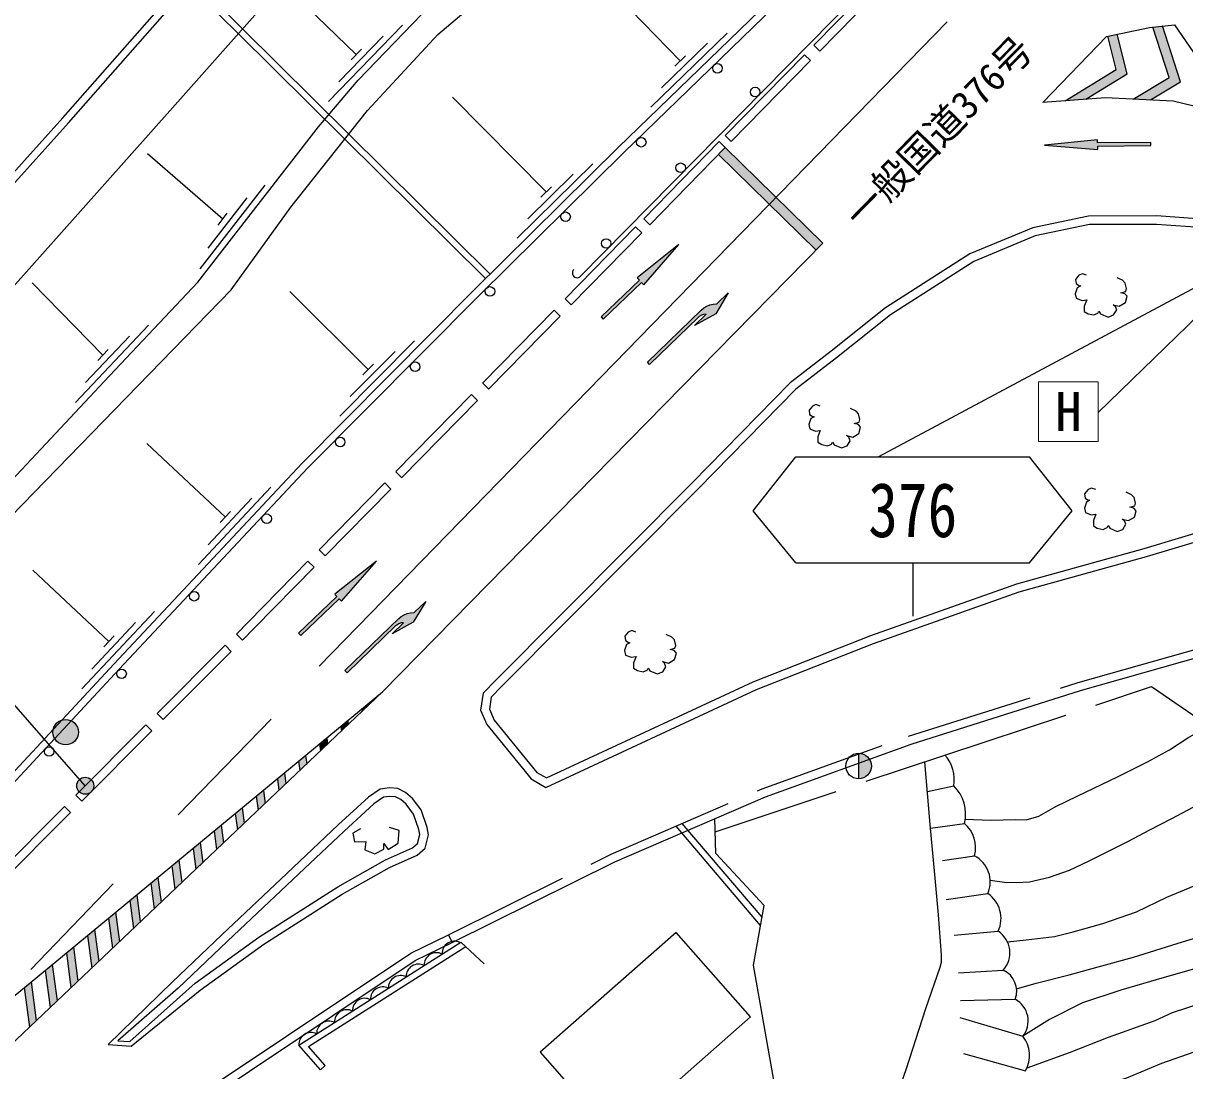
# Model space of a CAD drawing. Units: millimetres at full size, sheet at 1:1000; details may follow other scales. Extents: x 40000 to 680000, y 20000 to 380000.
# Drawn here: x 161694 to 216388, y 263549 to 312850 of the extents above; entities that cross this region are included whole.
import ezdxf
from ezdxf.enums import TextEntityAlignment as Align

# ---------------------------------------------------------------- set-up
doc = ezdxf.new("R2010")
doc.units = ezdxf.units.MM
doc.header["$LTSCALE"] = 1000
doc.linetypes.add('DASHED', pattern=[7.5, 6, -1.5])
for name, color, linetype, lineweight in [('M-BGD', 7, 'Continuous', 25), ('M-STR-HTXT', 7, 'Continuous', 13), ('M-STR-STRC', 7, 'Continuous', 25)]:
    doc.layers.add(name, color=color, linetype=linetype, lineweight=lineweight)
doc.layers.add('M-BMK-HTXT', color=7, linetype='Continuous')
doc.styles.add('ＭＳ ゴシック', font='')
doc.styles.get('ＭＳ ゴシック').set_extended_font_data('MS Gothic')

msp = doc.modelspace()

# ---------------------------------------------------------------- hatches: boundary and pattern name
at = {"layer": 'M-BGD'}
for points in [[(163092, 279485, -0.41421), (163692, 280085, -0.41421), (164292, 279485, -1)], [(201030, 277292, 0.41421), (201630, 277892, 0.41421), (201030, 278492)]]:
    msp.add_hatch(color=256, dxfattribs=at).paths.add_polyline_path(points)
at = {"layer": 'M-STR-STRC'}
for points in [[(213681, 310465), (213205, 312329), (212764, 312236), (213163, 310675), (210751, 309200), (211726, 309269)], [(216188, 310087), (215341, 312721), (214884, 312671), (215650, 310289), (213958, 309274), (214771, 309237)], [(194754, 306996), (197142, 304655), (199343, 302496), (199022, 302181), (196828, 304333), (194439, 306675)], [(209787, 307114), (212289, 306914), (212288, 307065), (214788, 307090), (214786, 307240), (212286, 307215), (212284, 307365)], [(192563, 302437), (190604, 300869), (190708, 300760), (188904, 299029), (189008, 298921), (190812, 300652), (190917, 300544)], [(194891, 300159), (194352, 299638), (194331, 299638), (194174, 299625), (194023, 299590), (193877, 299530), (193742, 299451), (193622, 299351), (191085, 296902), (191189, 296794), (193473, 299000), (193528, 299045), (193626, 299104), (193734, 299140), (193847, 299152), (193308, 298631), (194308, 299179)], [(178328, 287533), (176363, 285972), (176467, 285863), (174656, 284139), (174760, 284030), (176570, 285754), (176674, 285646)], [(180645, 285642), (180106, 285122), (180086, 285121), (179929, 285108), (179777, 285073), (179632, 285013), (179497, 284934), (179377, 284834), (176840, 282385), (176944, 282278), (179228, 284483), (179283, 284528), (179381, 284587), (179489, 284623), (179602, 284635), (179063, 284114), (180062, 284663)], [(177980, 280773), (177970, 280845), (177639, 280571), (177653, 280464)], [(177000, 279844), (176977, 280025), (176645, 279752), (176674, 279535)], [(176021, 278915), (175983, 279205), (175652, 278932), (175694, 278606)], [(174989, 278386), (174658, 278113), (174715, 277676), (175041, 277986)], [(164277, 276748, -1), (164952, 277178, -1)], [(173995, 277566), (173664, 277293), (173735, 276747), (174062, 277057)], [(173002, 276747), (172670, 276473), (172756, 275818), (173082, 276128)], [(172008, 275927), (171676, 275654), (171777, 274889), (172103, 275199)], [(171014, 275107), (170683, 274834), (170797, 273960), (171124, 274270)], [(170020, 274288), (169689, 274015), (169818, 273031), (170144, 273341)], [(169026, 273468), (168695, 273195), (168838, 272102), (169165, 272412)], [(168033, 272649), (167701, 272376), (167859, 271173), (168185, 271482)], [(167039, 271829), (166708, 271556), (166879, 270244), (167206, 270553)], [(166045, 271010), (165714, 270736), (165900, 269315), (166227, 269624)], [(165051, 270190), (164720, 269917), (164921, 268385), (165247, 268695)], [(164058, 269370), (163726, 269097), (163941, 267456), (164268, 267766)], [(163064, 268552), (162732, 268280), (162962, 266527), (163288, 266837)], [(162070, 267735), (161738, 267462), (161982, 265598), (162309, 265908)]]:
    msp.add_hatch(color=256, dxfattribs=at).paths.add_polyline_path(points)

# ---------------------------------------------------------------- linework, layer by layer
at = {"layer": 'M-BGD'}
for p, q in [((187937, 300940), (217368, 330829)), ((192622, 311075), (189024, 314786)), ((198917, 311813), (202037, 314995)), ((199203, 311533), (202323, 314715)), ((177378, 311379), (174326, 314333)), ((171821, 312360), (183465, 300831)), ((172020, 312585), (183679, 301042)), ((176071, 309166), (179548, 312759)), ((191246, 308904), (194835, 312385)), ((176551, 310093), (178637, 312249)), ((191755, 309816), (193908, 311904)), ((199203, 311533), (198917, 311813)), ((177135, 311128), (177622, 311631)), ((192371, 310832), (192874, 311319)), ((194751, 307564), (198483, 311370)), ((198768, 311090), (198483, 311370)), ((195036, 307284), (198768, 311090)), ((186316, 304911), (181914, 309370)), ((195036, 307284), (194751, 307564)), ((190911, 303649), (194469, 307276)), ((191197, 303369), (194754, 306996)), ((194754, 306996), (194469, 307276)), ((171085, 303627), (167552, 306702)), ((184959, 302727), (188517, 306240)), ((185460, 303643), (187595, 305751)), ((170027, 301284), (173091, 305235)), ((186067, 304665), (186565, 305157)), ((170403, 302258), (172241, 304628)), ((170871, 303350), (171300, 303904)), ((190911, 303649), (191197, 303369)), ((187214, 299879), (190531, 303261)), ((190531, 303261), (190817, 302981)), ((187498, 299596), (190817, 302981)), ((165445, 297235), (162110, 300634)), ((177936, 296555), (174248, 300221)), ((187219, 299874), (187502, 299592)), ((183327, 295914), (186689, 299343)), ((186689, 299343), (186972, 299061)), ((164163, 295006), (167599, 298639)), ((183610, 295632), (186972, 299061)), ((164632, 295939), (166694, 298119)), ((176599, 294359), (180124, 297905)), ((165204, 296981), (165686, 297489)), ((177092, 295280), (179207, 297407)), ((177690, 296307), (178183, 296803)), ((183331, 295910), (183615, 295628)), ((179241, 291747), (182802, 295379)), ((182802, 295379), (183085, 295096)), ((179524, 291465), (183085, 295096)), ((171212, 289608), (167519, 293068)), ((179245, 291743), (179528, 291461)), ((169941, 287373), (173359, 291022)), ((175628, 288064), (178716, 291212)), ((178716, 291212), (178999, 290929)), ((170405, 288308), (172456, 290497)), ((175912, 287781), (178999, 290929)), ((170973, 289352), (171451, 289863)), ((175633, 288059), (175916, 287777)), ((175103, 287528), (175386, 287246)), ((165729, 283755), (162154, 287105)), ((164458, 281521), (167876, 285170)), ((164923, 282456), (166974, 284645)), ((165490, 283500), (165969, 284011)), ((171735, 284103), (172018, 283820)), ((168000, 280357), (171205, 283572)), ((171205, 283572), (171488, 283289)), ((168283, 280075), (171488, 283289)), ((168000, 280357), (168283, 280075)), ((164171, 276518), (167470, 279826)), ((164454, 276235), (167753, 279544)), ((167470, 279826), (167753, 279544)), ((201030, 278492), (201030, 277292)), ((204268, 276700), (205512, 276957)), ((164171, 276518), (164454, 276235)), ((159992, 272328), (163641, 275987)), ((160275, 272046), (163924, 275704)), ((163641, 275987), (163924, 275704)), ((196481, 270776), (192720, 275186)), ((204417, 274961), (206011, 275192)), ((196414, 270393), (192432, 275061)), ((204980, 273449), (206487, 273672)), ((205153, 271607), (207113, 271885)), ((181714, 269950), (181891, 269592)), ((205525, 269935), (207600, 270121)), ((182301, 269606), (183406, 268588)), ((205727, 268165), (207837, 268281)), ((205822, 266848), (208404, 266913)), ((205799, 266056), (208764, 265172)), ((165697, 264783), (166770, 264708)), ((205971, 264364), (208889, 263549)), ((175688, 263597), (175913, 263796))]:
    msp.add_line(p, q, dxfattribs=at)
at = {"layer": 'M-BGD', "linetype": 'DASHED'}
for p, q in [((169905, 314678), (172020, 312585)), ((169694, 314465), (171821, 312359))]:
    msp.add_line(p, q, dxfattribs=at)
at = {"layer": 'M-BGD'}
for points in [[(141157, 272650), (147997, 278242), (157936, 287930), (165509, 295993), (169923, 300660), (175594, 307973), (177459, 310168), (180466, 313276), (188525, 320264), (193346, 324669), (199510, 330897), (204601, 336326), (214079, 345324)], [(142137, 271607), (148593, 276932), (152726, 281051), (160022, 288544), (166007, 294677), (171485, 300299), (174300, 304187), (177897, 308741), (181211, 312317), (189480, 319320), (194209, 323676), (198841, 328425), (202477, 332457), (205542, 335778), (210834, 340649), (215895, 345322)], [(138195, 275803), (145388, 282638), (155022, 293492), (161202, 300434), (168720, 308863), (174597, 315489), (179283, 320186), (184958, 325213), (193569, 333903), (199481, 339868), (205143, 345033)], [(147821, 265556), (155174, 271210), (158099, 273731), (166219, 282450), (175080, 291908), (183171, 300048), (189970, 306762), (197575, 314137), (201866, 318211), (207807, 323752), (209061, 325007)], [(154569, 271186), (154953, 271481), (157856, 273984), (165963, 282689), (174828, 292151), (182924, 300296), (189725, 307012), (197332, 314390), (201626, 318466), (207564, 324004), (208814, 325255)], [(142326, 284902), (154662, 298518), (163560, 308393), (169049, 314639)], [(142586, 284667), (154921, 298284), (163821, 308160), (169300, 314394)], [(211762, 300990), (211571, 301059), (211402, 300991), (211243, 300791), (211273, 300595), (211397, 300507), (211487, 300490), (211328, 300399), (211232, 300115), (211280, 299910), (211552, 299806), (211773, 299835), (211658, 299540), (211653, 299290), (211839, 299176), (212112, 299119), (212299, 299203), (212348, 299295), (212427, 299171), (212775, 299017), (213035, 299119), (213184, 299359), (213121, 299526), (213015, 299604), (213305, 299532), (213592, 299701), (213672, 299999), (213565, 300115), (213373, 300162), (213609, 300229), (213642, 300362), (213580, 300617), (213457, 300752), (213199, 300868)], [(199214, 294833), (199023, 294902), (198854, 294834), (198695, 294634), (198725, 294438), (198849, 294350), (198939, 294333), (198780, 294242), (198684, 293958), (198732, 293753), (199004, 293649), (199225, 293677), (199110, 293382), (199105, 293133), (199291, 293019), (199564, 292962), (199752, 293045), (199801, 293138), (199879, 293014), (200227, 292859), (200488, 292962), (200636, 293201), (200573, 293368), (200467, 293447), (200757, 293375), (201045, 293543), (201124, 293842), (201017, 293957), (200825, 294005), (201061, 294072), (201094, 294204), (201032, 294460), (200909, 294595), (200651, 294711)], [(181891, 269592), (189546, 273378), (196640, 276445), (203508, 278920), (211480, 281440), (220179, 283902), (232139, 286525), (240270, 287963), (248387, 289074), (261334, 290431), (274894, 292159), (276584, 292320), (284009, 292431), (290655, 291999), (296263, 291422), (304828, 290041)], [(212193, 290899), (212001, 290968), (211833, 290900), (211673, 290700), (211703, 290504), (211827, 290416), (211917, 290399), (211759, 290308), (211662, 290024), (211710, 289819), (211982, 289715), (212203, 289743), (212088, 289448), (212083, 289199), (212269, 289085), (212542, 289028), (212730, 289112), (212779, 289204), (212858, 289080), (213206, 288925), (213466, 289028), (213614, 289267), (213551, 289434), (213445, 289513), (213736, 289441), (214023, 289610), (214102, 289908), (213995, 290023), (213803, 290071), (214039, 290138), (214072, 290270), (214010, 290526), (213887, 290661), (213629, 290777)], [(171735, 284103), (172302, 284672), (175103, 287528)], [(172018, 283820), (172587, 284391), (175386, 287246)], [(190538, 284196), (190346, 284265), (190178, 284197), (190018, 283997), (190048, 283801), (190172, 283713), (190262, 283696), (190104, 283605), (190007, 283321), (190055, 283116), (190327, 283012), (190548, 283040), (190433, 282746), (190428, 282496), (190614, 282382), (190887, 282325), (191075, 282409), (191124, 282501), (191203, 282377), (191551, 282223), (191811, 282325), (191959, 282565), (191896, 282732), (191791, 282810), (192081, 282738), (192368, 282907), (192447, 283205), (192340, 283321), (192149, 283368), (192384, 283435), (192417, 283568), (192356, 283823), (192232, 283958), (191974, 284074)], [(206050, 275383), (207240, 275349), (208435, 275367), (208916, 275360), (209517, 275537), (210278, 275975), (211347, 276493), (213225, 277383), (214628, 278081), (215671, 278657), (216525, 279220), (217517, 279781)], [(180449, 240702), (182815, 242615), (184936, 244381), (186596, 245769), (188957, 247671), (190863, 249272), (194205, 252056), (197023, 254388), (199853, 256700), (200847, 257497), (201052, 257686), (201233, 257908), (201496, 258532), (202040, 260096), (202730, 262083), (203266, 263609), (204194, 266484), (204869, 268418), (204935, 268664), (204935, 269009), (204795, 270885), (204615, 272790), (204401, 275144), (204149, 278096)], [(166770, 264708), (170026, 267350), (173018, 269512), (176710, 271868), (178938, 273119), (180248, 273703), (180615, 274029), (180775, 274646), (180718, 275004), (180432, 275823), (180022, 276367), (179699, 276650), (179330, 276835), (178934, 276866), (178508, 276809), (177958, 276421), (176528, 275119), (174113, 272839), (171044, 269942), (168709, 267726), (165697, 264783)], [(208042, 269610), (208921, 269706), (210259, 269874), (211137, 270085), (212528, 270478), (214112, 271034), (215543, 271717), (216837, 272250), (218387, 272876), (219855, 273472), (221183, 273997), (222589, 274480), (223914, 274849), (225518, 275209), (227038, 275537), (228465, 275794), (230327, 276133), (232123, 276349), (234022, 276441), (235593, 276359), (237423, 276184), (239148, 276143), (240976, 275989), (241926, 275961)], [(207225, 272525), (207904, 272430), (208472, 272405), (209084, 272443), (210016, 272660), (210954, 272992), (211860, 273406), (212695, 273834), (213707, 274338), (214747, 274887), (215774, 275429), (216782, 275952)], [(178985, 247134), (179185, 247284), (197085, 262838), (196085, 268520), (196578, 271326), (194313, 273780), (194260, 275416)], [(177578, 274939), (177222, 274736), (177286, 274329), (177820, 274342), (177781, 273948), (178252, 273757), (178672, 273973), (178672, 274240), (178875, 273961), (179346, 274266), (179397, 274850), (178939, 275003)], [(208469, 267410), (209386, 267674), (210939, 268062), (212475, 268490), (213981, 268903), (216274, 269616), (218245, 270215), (219817, 270678), (221701, 271226), (223450, 271757), (225266, 272274), (229111, 273194), (231649, 273639), (234283, 274016), (237506, 274193), (239951, 274264), (243253, 274321)], [(244779, 272116), (242549, 272051), (240010, 271937), (236773, 271651), (234666, 271421), (232277, 271193), (230115, 270833), (226086, 270243), (223901, 269895), (220599, 269271), (218008, 268670), (215415, 267938), (213385, 267338), (211572, 266749), (210023, 265969), (208764, 265172)], [(208961, 263694), (210956, 264409), (212791, 265128), (215001, 265921), (215810, 266290), (217251, 266754), (218827, 267230), (220671, 267791), (222527, 268158), (225458, 268463), (228116, 268770), (230827, 269100), (233856, 269478), (236616, 269735), (239730, 270052), (241236, 270151), (243300, 270212), (244338, 270077), (245119, 269931), (245718, 269821), (246465, 269679)], [(168099, 261160), (168237, 261264), (179952, 269079), (181714, 269950)], [(168341, 260841), (168469, 260938), (180153, 268732), (181891, 269592)], [(175688, 263597), (174666, 264749), (182301, 269606)], [(175913, 263796), (175124, 264685), (182529, 269396)], [(247992, 267472), (246868, 267572), (245472, 267782), (243857, 268030), (241998, 268157), (240174, 268221), (237813, 268031), (235493, 267943), (233203, 267797), (230902, 267619), (228231, 267352), (226375, 267124), (224706, 266769), (222872, 266344), (220718, 265720), (219004, 265187), (217399, 264635), (215289, 263897), (213652, 263199), (211792, 262622), (210501, 262183), (209505, 261860), (208958, 261689)]]:
    msp.add_lwpolyline(points, dxfattribs=at)
for points in [[(186307, 276878), (196228, 281489), (201738, 283657), (208596, 286082), (214592, 287749), (218376, 288879), (220881, 301905), (220253, 302875), (219353, 303147), (217392, 303615), (215070, 303783), (211861, 303774), (209226, 303223), (206272, 301993), (202300, 299453), (199741, 297412), (197804, 295923), (193192, 291216), (183954, 281927), (183351, 281318), (183232, 280520), (183517, 279845), (185611, 277282)], [(186328, 277329), (196071, 281857), (201598, 284032), (208475, 286464), (214481, 288133), (218029, 289193), (220458, 301823), (219997, 302534), (219249, 302761), (217331, 303218), (215056, 303383), (211903, 303374), (209345, 302839), (206458, 301637), (202533, 299127), (199987, 297097), (198070, 295623), (193477, 290935), (184238, 281645), (183727, 281130), (183644, 280572), (183863, 280053), (185875, 277592)], [(166144, 264953), (166719, 264921), (169783, 267668), (172793, 269843), (176505, 272211), (178758, 273477), (180029, 274043), (180259, 274247), (180367, 274666), (180328, 274906), (180075, 275633), (179728, 276094), (179474, 276315), (179220, 276443), (178945, 276464), (178658, 276425), (178209, 276109), (176800, 274826), (174387, 272548), (171319, 269651), (168987, 267438)], [(189534, 260445), (195937, 266084), (192432, 270063), (186030, 264425)]]:
    msp.add_lwpolyline(points, close=True, dxfattribs=at)
at = {"layer": 'M-BGD', "linetype": 'DASHED'}
for points in [[(181714, 269950), (189378, 273741), (196493, 276817), (203380, 279299), (211365, 281824), (220081, 284290), (232061, 286918), (240209, 288358), (248339, 289471), (261288, 290828), (274850, 292557), (276562, 292720), (284019, 292831), (290689, 292397), (296315, 291818), (304899, 290435)], [(194281, 274788), (205086, 278410), (214822, 281627), (217655, 279687)]]:
    msp.add_lwpolyline(points, dxfattribs=at)
at = {"layer": 'M-BGD'}
for centre, radius in [((194384, 310729), 225), ((196159, 309611), 225), ((190795, 307248), 225), ((192651, 306048), 225), ((187231, 303741), 225), ((189143, 302485), 225), ((183673, 300228), 225), ((180145, 296685), 225), ((176620, 293139), 225), ((173160, 289530), 225), ((169742, 285881), 225), ((166324, 282232), 225), ((163692, 279485), 600), ((162916, 278573), 225), ((201030, 277892), 600)]:
    msp.add_circle(centre, radius, dxfattribs=at)
for centre, radius, start, end in [((187777, 301098), 225, 135.4426, 315.4426), ((203836, 277254), 1703, 349.9694, 42.7512), ((204247, 275647), 1822, 345.5598, 46.012), ((205061, 274060), 1478, 344.7452, 49.9942), ((205833, 272439), 1395, 336.5844, 62.0398), ((206337, 270721), 1399, 334.5717, 56.3001), ((181996, 269063), 580, 62.9502, 181.9799), ((206936, 269101), 1217, 317.6964, 56.9472), ((181152, 268526), 580, 62.9502, 181.9799), ((180308, 267989), 580, 62.9502, 181.9799), ((179464, 267453), 580, 62.9502, 181.9799), ((207399, 267298), 1076, 339.0507, 65.9884), ((178621, 266916), 580, 62.9502, 181.9799), ((177777, 266379), 580, 62.9502, 181.9799), ((207856, 265892), 1159, 321.5898, 61.7562), ((176933, 265842), 580, 62.9502, 181.9799), ((176090, 265306), 580, 62.9502, 181.9799), ((175246, 264769), 580, 62.9502, 181.9799), ((207613, 264267), 1464, 330.6446, 38.2198)]:
    msp.add_arc(centre, radius, start, end, dxfattribs=at)
at = {"layer": 'M-STR-HTXT'}
msp.add_line((220178, 302176), (212316, 294533), dxfattribs=at)
msp.add_lwpolyline([(209503, 295978), (212316, 295978), (212316, 293165), (209503, 293165)], close=True, dxfattribs=at)
at = {"layer": 'M-STR-STRC'}
for p, q in [((175628, 282597), (205201, 312917)), ((199343, 302496), (194754, 306996)), ((212284, 307365), (209787, 307114)), ((209787, 307114), (212289, 306914)), ((212286, 307215), (212284, 307365)), ((214786, 307240), (212286, 307215)), ((212288, 307065), (214788, 307090)), ((212289, 306916), (212288, 307065)), ((214788, 307090), (214786, 307240)), ((164615, 276963), (138644, 306576)), ((199028, 302175), (194439, 306675)), ((192563, 302437), (190604, 300869)), ((190917, 300544), (192563, 302437)), ((220178, 302176), (201964, 292447)), ((190605, 300868), (190708, 300760)), ((190708, 300760), (188904, 299029)), ((189008, 298921), (190812, 300652)), ((190812, 300652), (190917, 300544)), ((194891, 300159), (194308, 299179)), ((194352, 299638), (194891, 300159)), ((191085, 296902), (193622, 299351)), ((194308, 299179), (193308, 298631)), ((193622, 299351), (193742, 299451)), ((193742, 299451), (193877, 299530)), ((193877, 299530), (194023, 299590)), ((194023, 299590), (194174, 299625)), ((194174, 299625), (194331, 299638)), ((194331, 299638), (194352, 299638)), ((188904, 299029), (189008, 298921)), ((193473, 299000), (191189, 296794)), ((193308, 298631), (193847, 299152)), ((193528, 299045), (193473, 299000)), ((193626, 299104), (193528, 299045)), ((193734, 299140), (193626, 299104)), ((193847, 299152), (193734, 299140)), ((191189, 296794), (191085, 296902)), ((196071, 289897), (198079, 292447)), ((198079, 292447), (209079, 292447)), ((211087, 289897), (209079, 292447)), ((198079, 287447), (196071, 289897)), ((209079, 287447), (211087, 289897)), ((178328, 287533), (176363, 285972)), ((176674, 285646), (178328, 287533)), ((198079, 287447), (209079, 287447)), ((203579, 287447), (203579, 284947)), ((176467, 285863), (174656, 284139)), ((174760, 284030), (176570, 285754)), ((176364, 285971), (176467, 285863)), ((176570, 285754), (176674, 285646)), ((180645, 285642), (180062, 284663)), ((180106, 285122), (180645, 285642)), ((179497, 284934), (179632, 285013)), ((179632, 285013), (179777, 285073)), ((179777, 285073), (179929, 285108)), ((179929, 285108), (180086, 285121)), ((180086, 285121), (180106, 285122)), ((176840, 282385), (179377, 284834)), ((179228, 284483), (176944, 282278)), ((180062, 284663), (179063, 284114)), ((179063, 284114), (179602, 284635)), ((179283, 284528), (179228, 284483)), ((179381, 284587), (179283, 284528)), ((179377, 284834), (179497, 284934)), ((179489, 284623), (179381, 284587)), ((179602, 284635), (179489, 284623)), ((174656, 284139), (174760, 284030)), ((176944, 282278), (176840, 282385)), ((177970, 280845), (177980, 280773)), ((168982, 275598), (173374, 280104)), ((177639, 280571), (177653, 280464)), ((176645, 279752), (176674, 279535)), ((176977, 280025), (177000, 279844)), ((175983, 279205), (176021, 278915)), ((175652, 278932), (175694, 278606)), ((174658, 278113), (174715, 277676)), ((174989, 278386), (175041, 277986)), ((173995, 277566), (174062, 277057)), ((173664, 277293), (173735, 276747)), ((172670, 276473), (172756, 275818)), ((173002, 276747), (173082, 276128)), ((172008, 275927), (172103, 275199)), ((171676, 275654), (171777, 274889)), ((170683, 274834), (170797, 273960)), ((171014, 275107), (171124, 274270)), ((170020, 274288), (170144, 273341)), ((169689, 274015), (169818, 273031)), ((168695, 273195), (168838, 272102)), ((169026, 273468), (169165, 272412)), ((168033, 272649), (168185, 271482)), ((162057, 268307), (165933, 272347)), ((167701, 272376), (167859, 271173)), ((166708, 271556), (166879, 270244)), ((167039, 271829), (167206, 270553)), ((165714, 270736), (165900, 269315)), ((166045, 271010), (166227, 269624)), ((165051, 270190), (165247, 268695)), ((164720, 269917), (164921, 268385)), ((163726, 269097), (163941, 267456)), ((164058, 269370), (164268, 267766)), ((163064, 268552), (163288, 266837)), ((162732, 268280), (162962, 266527)), ((161738, 267462), (161982, 265598)), ((162070, 267735), (162309, 265908))]:
    msp.add_line(p, q, dxfattribs=at)
for points in [[(209701, 309126), (212696, 312221), (214734, 312654), (215898, 312782), (216965, 311225), (218067, 309987), (222348, 306941)], [(211726, 309269), (213681, 310465), (213205, 312329)], [(213958, 309274), (215650, 310289), (214884, 312671)], [(214771, 309237), (216188, 310087), (215341, 312721)], [(210751, 309200), (213163, 310675), (212764, 312236)], [(222295, 306851), (219021, 308407), (215845, 309188), (212648, 309334), (209701, 309126)], [(154473, 258475), (178615, 281376), (199343, 302496)], [(153612, 260225), (157981, 264373), (163548, 268950), (178615, 281376)]]:
    msp.add_lwpolyline(points, dxfattribs=at)
msp.add_circle((164615, 276963), 400, dxfattribs=at)

# ---------------------------------------------------------------- texts
at = {"layer": 'M-BMK-HTXT', "style": 'ＭＳ ゴシック'}
msp.add_text('一般国道376号', height=1320, rotation=45.597, dxfattribs=at).set_placement((201435, 302817), align=Align.BOTTOM_LEFT)
at = {"layer": 'M-STR-HTXT', "style": 'ＭＳ ゴシック'}
msp.add_text('H', height=1833, dxfattribs=at).set_placement((210910, 294572), align=Align.MIDDLE_CENTER)
at = {"layer": 'M-STR-STRC', "style": 'ＭＳ ゴシック', "width": 0.8}
msp.add_text('376', height=2566, dxfattribs=at).set_placement((203579, 289947), align=Align.MIDDLE_CENTER)

doc.saveas('drawing.dxf')
